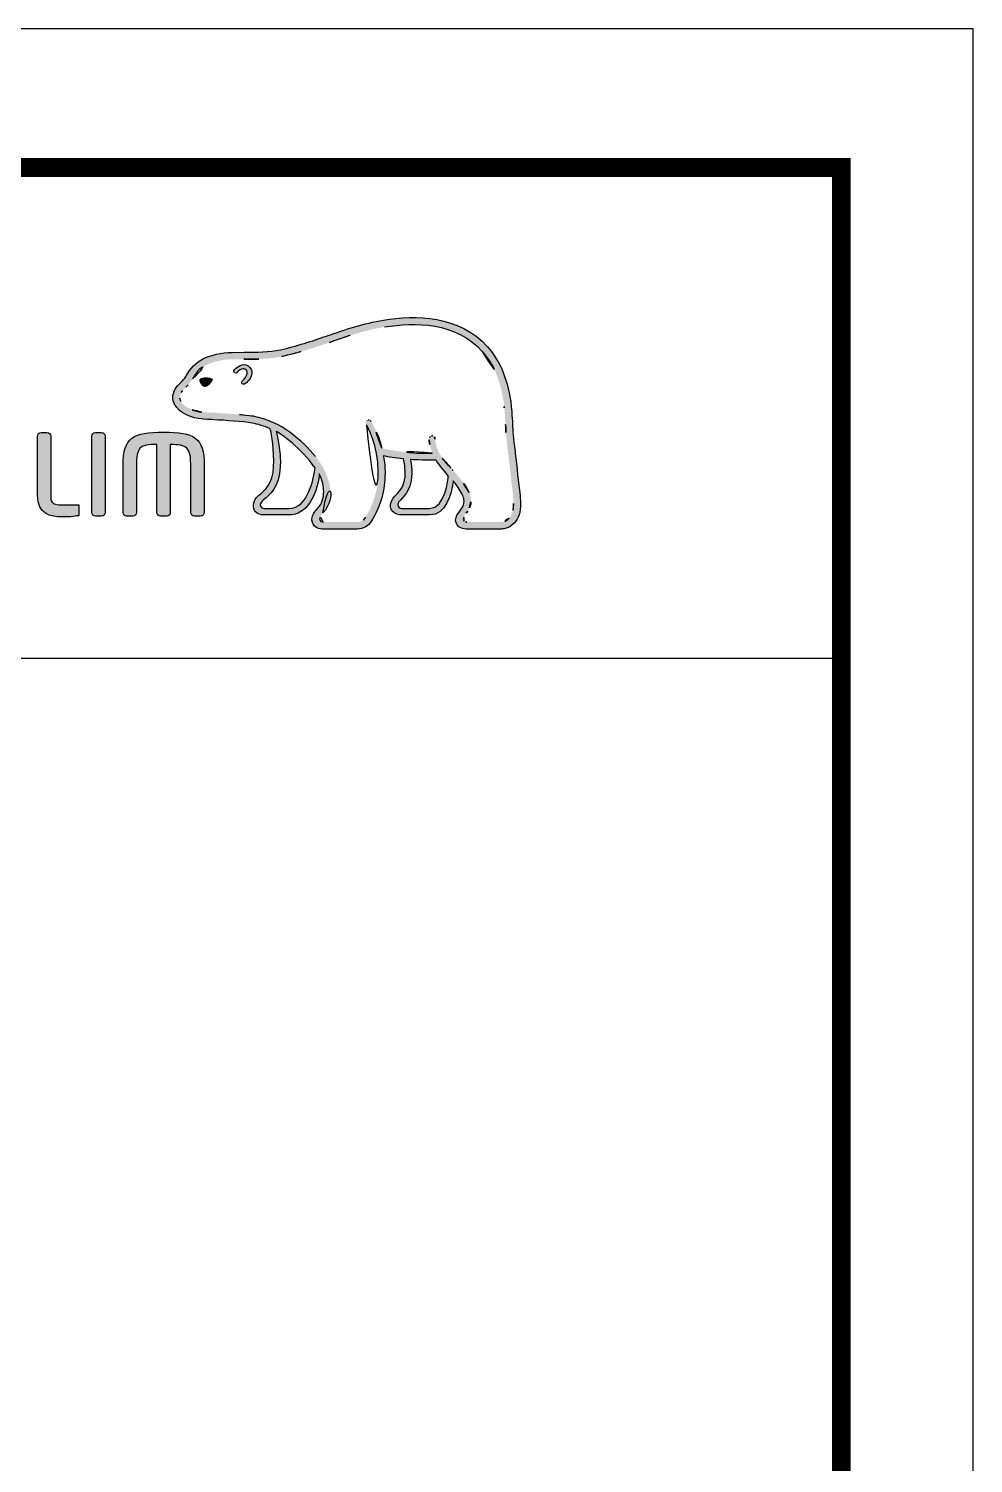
# Model space of a CAD drawing. Extents: x 16296660632 to 16296680496, y -37409619871 to -37409616057.
# Drawn here: x 16296680245.2 to 16296680496.4, y -37409616438.5 to -37409616056.8 of the extents above; entities that cross this region are included whole.
import ezdxf

# ---------------------------------------------------------------- set-up
doc = ezdxf.new("R2010")
doc.units = 0
doc.header["$LTSCALE"] = 10
doc.header["$MEASUREMENT"] = 0
doc.layers.get('0').update_dxf_attribs({"linetype": 'CONTINUOUS'})
doc.layers.add('레이어 1', color=7, linetype='CONTINUOUS')

msp = doc.modelspace()

# ---------------------------------------------------------------- hatches: boundary and pattern name
at = {"layer": '레이어 1'}
h = msp.add_hatch(color=5, dxfattribs=at)
h.dxf.hatch_style = 1
edge = h.paths.add_edge_path(flags=16)
edge.add_spline(control_points=[(16296680372.995689, -37409616187.061363), (16296680372.08646, -37409616188.067863), (16296680370.94383, -37409616188.076897), (16296680370.894381, -37409616188.076897), (16296680370.894381, -37409616188.076897), (16296680361.74131, -37409616188.076897), (16296680361.74131, -37409616188.076897), (16296680361.40502, -37409616188.076897), (16296680361.14805, -37409616187.992569), (16296680360.98164, -37409616187.828293), (16296680360.842751, -37409616187.692253), (16296680360.77527, -37409616187.485283), (16296680360.77527, -37409616187.228851), (16296680360.77527, -37409616186.712708), (16296680361.152069, -37409616186.238098), (16296680361.55237, -37409616185.734306), (16296680361.9235, -37409616185.257507), (16296680362.27606, -37409616184.805443), (16296680362.473431, -37409616184.249847), (16296680362.974409, -37409616182.90152), (16296680362.923229, -37409616181.463089), (16296680362.32498, -37409616180.195686), (16296680361.24419, -37409616177.902634), (16296680359.64061, -37409616176.101013), (16296680358.086411, -37409616174.360168), (16296680358.086411, -37409616174.360168), (16296680357.56007, -37409616173.782143), (16296680357.56007, -37409616173.776489), (16296680355.53974, -37409616171.525131), (16296680353.451891, -37409616169.19603), (16296680353.28717, -37409616166.038208), (16296680353.249491, -37409616165.412918), (16296680352.96048, -37409616165.035057), (16296680352.558439, -37409616165.051933), (16296680352.558439, -37409616165.051933), (16296680351.96628, -37409616165.336411), (16296680351.953409, -37409616165.336411), (16296680351.79314, -37409616165.513023), (16296680351.70373, -37409616165.776108), (16296680351.70373, -37409616166.078667), (16296680351.70373, -37409616166.078667), (16296680351.708811, -37409616166.185463), (16296680351.708811, -37409616166.186653), (16296680351.78978, -37409616167.32811), (16296680352.06193, -37409616168.448181), (16296680352.54044, -37409616169.610977), (16296680352.54044, -37409616169.610977), (16296680352.587151, -37409616169.727997), (16296680352.587151, -37409616169.727997), (16296680352.587151, -37409616169.727997), (16296680352.463381, -37409616169.732422), (16296680352.463381, -37409616169.732422), (16296680346.58736, -37409616169.965271), (16296680340.82667, -37409616168.856453), (16296680339.132469, -37409616168.448181), (16296680338.087681, -37409616164.244431), (16296680336.39299, -37409616161.457718), (16296680336.31986, -37409616161.339653), (16296680336.18829, -37409616161.12146), (16296680335.97798, -37409616160.953873), (16296680335.775551, -37409616160.895363), (16296680335.775551, -37409616160.895363), (16296680335.280689, -37409616160.96962), (16296680335.220011, -37409616160.977478), (16296680335.178391, -37409616161.039337), (16296680335.091801, -37409616161.156281), (16296680334.90061, -37409616161.41275), (16296680334.90061, -37409616161.41275), (16296680334.87706, -37409616161.61853), (16296680334.87706, -37409616161.61853), (16296680334.87706, -37409616161.61853), (16296680335.033279, -37409616162.171768), (16296680335.033279, -37409616162.171768), (16296680335.16153, -37409616162.393387), (16296680338.17878, -37409616167.67897), (16296680338.17878, -37409616174.679604), (16296680338.17878, -37409616178.998001), (16296680337.044069, -37409616183.072357), (16296680334.80616, -37409616186.788094), (16296680334.2714, -37409616187.679863), (16296680333.566839, -37409616188.076897), (16296680332.518761, -37409616188.076897), (16296680332.518761, -37409616188.076897), (16296680323.49608, -37409616188.076897), (16296680323.49608, -37409616188.076897), (16296680323.19697, -37409616188.076897), (16296680322.572809, -37409616187.866531), (16296680322.572809, -37409616187.214249), (16296680322.572809, -37409616186.854393), (16296680322.90625, -37409616186.263977), (16296680323.461861, -37409616185.64212), (16296680327.221849, -37409616181.455276), (16296680325.052589, -37409616174.915703), (16296680321.446569, -37409616170.607391), (16296680317.963631, -37409616166.452003), (16296680312.27939, -37409616161.22261), (16296680304.98078, -37409616159.923721), (16296680302.394211, -37409616159.471687), (16296680298.14385, -37409616159.219788), (16296680294.71096, -37409616159.016159), (16296680294.71096, -37409616159.016159), (16296680291.241051, -37409616158.810379), (16296680291.241051, -37409616158.810379), (16296680289.460251, -37409616158.674332), (16296680286.517191, -37409616157.578979), (16296680285.62145, -37409616155.883011), (16296680285.243019, -37409616155.180183), (16296680285.28577, -37409616154.467209), (16296680285.7603, -37409616153.647369), (16296680286.058929, -37409616153.152618), (16296680286.46883, -37409616152.727478), (16296680286.98447, -37409616152.210159), (16296680287.554609, -37409616151.633263), (16296680288.141109, -37409616151.036102), (16296680288.59774, -37409616150.248871), (16296680288.59774, -37409616150.248871), (16296680288.72871, -37409616150.002609), (16296680288.72871, -37409616150.002609), (16296680290.47127, -37409616146.669281), (16296680294.06093, -37409616144.909271), (16296680299.402229, -37409616144.767609), (16296680299.402229, -37409616144.767609), (16296680302.41449, -37409616144.733902), (16296680302.41449, -37409616144.733902), (16296680305.721889, -37409616144.71701), (16296680309.474701, -37409616144.697884), (16296680312.55827, -37409616144.034348), (16296680316.88909, -37409616143.10321), (16296680321.233959, -37409616141.618736), (16296680325.068279, -37409616140.311981), (16296680325.068279, -37409616140.311981), (16296680325.19087, -37409616140.271507), (16296680325.19087, -37409616140.271507), (16296680329.933281, -37409616138.649841), (16296680334.837641, -37409616136.972992), (16296680339.851061, -37409616136.15657), (16296680347.8745, -37409616134.828461), (16296680358.892691, -37409616134.872299), (16296680365.824711, -37409616142.65448), (16296680369.02874, -37409616146.257629), (16296680371.00234, -37409616151.212662), (16296680371.68161, -37409616157.38559), (16296680371.68161, -37409616157.38559), (16296680371.655781, -37409616157.365311), (16296680371.632099, -37409616157.343987), (16296680371.68718, -37409616157.466461), (16296680371.73896, -37409616158.159271), (16296680372.02459, -37409616162.086357), (16296680372.106689, -37409616163.974518), (16296680372.19334, -37409616165.926819), (16296680372.686979, -37409616169.549179), (16296680372.686979, -37409616169.549179), (16296680374.085979, -37409616181.663254), (16296680374.085979, -37409616181.663254), (16296680374.085979, -37409616181.663254), (16296680374.16921, -37409616183.135406), (16296680374.16921, -37409616183.135406), (16296680374.16921, -37409616184.874023), (16296680373.77561, -37409616186.195427), (16296680372.995689, -37409616187.061363)], knot_values=[0, 0, 0, 0, 1, 1, 1, 2, 2, 2, 3, 3, 3, 4, 4, 4, 5, 5, 5, 6, 6, 6, 7, 7, 7, 8, 8, 8, 9, 9, 9, 10, 10, 10, 11, 11, 11, 12, 12, 12, 13, 13, 13, 14, 14, 14, 15, 15, 15, 16, 16, 16, 17, 17, 17, 18, 18, 18, 19, 19, 19, 20, 20, 20, 21, 21, 21, 22, 22, 22, 23, 23, 23, 24, 24, 24, 25, 25, 25, 26, 26, 26, 27, 27, 27, 28, 28, 28, 29, 29, 29, 30, 30, 30, 31, 31, 31, 32, 32, 32, 33, 33, 33, 34, 34, 34, 35, 35, 35, 36, 36, 36, 37, 37, 37, 38, 38, 38, 39, 39, 39, 40, 40, 40, 41, 41, 41, 42, 42, 42, 43, 43, 43, 44, 44, 44, 45, 45, 45, 46, 46, 46, 47, 47, 47, 48, 48, 48, 49, 49, 49, 50, 50, 50, 51, 51, 51, 52, 52, 52, 53, 53, 53, 53], degree=3, periodic=0)
edge = h.paths.add_edge_path(flags=16)
edge.add_spline(control_points=[(16296680351.836439, -37409616184.443253), (16296680351.836439, -37409616184.443253), (16296680344.369699, -37409616184.443253), (16296680344.369699, -37409616184.443253), (16296680343.81752, -37409616184.443253), (16296680343.38118, -37409616184.002441), (16296680343.38118, -37409616183.440086), (16296680343.38118, -37409616183.047668), (16296680343.721939, -37409616182.548363), (16296680344.04417, -37409616182.205338), (16296680345.562941, -37409616180.751221), (16296680347.11652, -37409616178.749496), (16296680347.11652, -37409616174.949448), (16296680347.11652, -37409616174.949448), (16296680347.020361, -37409616173.223213), (16296680347.020361, -37409616173.216507), (16296680347.020361, -37409616173.216507), (16296680346.745939, -37409616171.537399), (16296680346.745939, -37409616171.537399), (16296680346.745939, -37409616171.537399), (16296680346.72682, -37409616171.431664), (16296680346.72682, -37409616171.431664), (16296680346.72682, -37409616171.431664), (16296680346.837021, -37409616171.439613), (16296680346.837021, -37409616171.439613), (16296680348.229309, -37409616171.539642), (16296680350.938471, -37409616171.69043), (16296680353.525021, -37409616171.567787), (16296680354.18177, -37409616172.612534), (16296680355.24004, -37409616173.956413), (16296680356.785219, -37409616175.74678), (16296680356.714331, -37409616176.637497), (16296680355.976641, -37409616184.443253), (16296680351.836439, -37409616184.443253)], knot_values=[0, 0, 0, 0, 1, 1, 1, 2, 2, 2, 3, 3, 3, 4, 4, 4, 5, 5, 5, 6, 6, 6, 7, 7, 7, 8, 8, 8, 9, 9, 9, 10, 10, 10, 11, 11, 11, 11], degree=3, periodic=0)
edge = h.paths.add_edge_path(flags=16)
edge.add_spline(control_points=[(16296680314.369989, -37409616184.443253), (16296680314.369989, -37409616184.443253), (16296680307.815889, -37409616184.443253), (16296680307.815889, -37409616184.443253), (16296680307.32444, -37409616184.443253), (16296680306.79586, -37409616184.038406), (16296680306.79586, -37409616183.440086), (16296680306.79586, -37409616183.076973), (16296680307.100611, -37409616182.627083), (16296680307.6562, -37409616182.180557), (16296680309.314951, -37409616180.859192), (16296680311.82843, -37409616178.859619), (16296680312.100611, -37409616173.338989), (16296680312.100611, -37409616173.338989), (16296680312.138229, -37409616171.833183), (16296680312.138229, -37409616171.833183), (16296680312.138229, -37409616169.485031), (16296680311.60014, -37409616166.649979), (16296680311.089621, -37409616164.116257), (16296680311.089621, -37409616164.116257), (16296680311.00634, -37409616163.85762), (16296680311.00634, -37409616163.85762), (16296680311.00634, -37409616163.85762), (16296680311.221161, -37409616164.025177), (16296680311.221161, -37409616164.025177), (16296680312.198389, -37409616164.626801), (16296680317.551491, -37409616168.25473), (16296680321.35041, -37409616173.614609), (16296680321.0355, -37409616176.151642), (16296680319.605009, -37409616184.443253), (16296680314.369989, -37409616184.443253)], knot_values=[0, 0, 0, 0, 1, 1, 1, 2, 2, 2, 3, 3, 3, 4, 4, 4, 5, 5, 5, 6, 6, 6, 7, 7, 7, 8, 8, 8, 9, 9, 9, 10, 10, 10, 10], degree=3, periodic=0)
edge = h.paths.add_edge_path()
edge.add_spline(control_points=[(16296680375.93597, -37409616181.480011), (16296680375.933649, -37409616181.463089), (16296680374.54369, -37409616169.297256), (16296680374.54369, -37409616169.297256), (16296680374.02915, -37409616165.661469), (16296680373.954941, -37409616163.722633), (16296680373.88806, -37409616162.004288), (16296680373.88806, -37409616162.004288), (16296680373.54397, -37409616157.20108), (16296680373.54397, -37409616157.197708), (16296680372.811859, -37409616150.623398), (16296680370.684139, -37409616145.313049), (16296680367.216961, -37409616141.429787), (16296680359.727171, -37409616133.01442), (16296680348.03533, -37409616132.925568), (16296680339.542391, -37409616134.325729), (16296680334.33382, -37409616135.18718), (16296680329.35524, -37409616136.886467), (16296680324.541929, -37409616138.532837), (16296680324.541929, -37409616138.532837), (16296680324.386801, -37409616138.587921), (16296680324.386801, -37409616138.587921), (16296680320.62394, -37409616139.871063), (16296680316.353769, -37409616141.332001), (16296680312.16357, -37409616142.224823), (16296680309.284611, -37409616142.840012), (16296680305.679159, -37409616142.868149), (16296680302.49427, -37409616142.885033), (16296680302.49427, -37409616142.885033), (16296680299.342079, -37409616142.923233), (16296680299.342079, -37409616142.923233), (16296680293.285009, -37409616143.07283), (16296680289.159389, -37409616145.170242), (16296680287.07556, -37409616149.154633), (16296680287.07556, -37409616149.154633), (16296680286.981649, -37409616149.32663), (16296680286.981649, -37409616149.32663), (16296680286.636959, -37409616149.930634), (16296680286.125839, -37409616150.443451), (16296680285.668131, -37409616150.902298), (16296680285.163719, -37409616151.410606), (16296680284.59527, -37409616151.980728), (16296680284.161169, -37409616152.71846), (16296680283.725349, -37409616153.457382), (16296680283.505541, -37409616154.206329), (16296680283.505541, -37409616154.941788), (16296680283.505541, -37409616155.560318), (16296680283.66069, -37409616156.167587), (16296680283.972269, -37409616156.747879), (16296680285.259911, -37409616159.179314), (16296680288.932831, -37409616160.491638), (16296680291.12462, -37409616160.647957), (16296680291.12462, -37409616160.647957), (16296680294.35108, -37409616160.850456), (16296680294.428129, -37409616160.857147), (16296680297.654051, -37409616161.039337), (16296680302.07198, -37409616161.294601), (16296680304.651291, -37409616161.750076), (16296680306.159401, -37409616162.016632), (16296680307.873249, -37409616162.55751), (16296680309.45216, -37409616163.300949), (16296680309.56464, -37409616163.710297), (16296680310.38443, -37409616167.355103), (16296680310.38443, -37409616171.835426), (16296680310.38443, -37409616171.835426), (16296680310.3496, -37409616173.256989), (16296680310.3496, -37409616173.256989), (16296680310.11175, -37409616177.981354), (16296680308.05205, -37409616179.632248), (16296680306.542839, -37409616180.840088), (16296680306.38987, -37409616180.960419), (16296680305.04487, -37409616182.077133), (16296680304.948151, -37409616183.421043), (16296680304.87958, -37409616184.181236), (16296680305.09716, -37409616184.874023), (16296680305.55883, -37409616185.372208), (16296680306.05924, -37409616185.912018), (16296680306.820061, -37409616186.185242), (16296680307.815889, -37409616186.185242), (16296680307.815889, -37409616186.185242), (16296680314.369989, -37409616186.185242), (16296680314.369989, -37409616186.185242), (16296680319.27553, -37409616186.185242), (16296680321.702379, -37409616180.903107), (16296680322.440651, -37409616175.954803), (16296680322.440651, -37409616175.954803), (16296680322.45587, -37409616175.258713), (16296680322.45587, -37409616175.258713), (16296680322.45587, -37409616175.258713), (16296680322.658331, -37409616175.60733), (16296680322.658331, -37409616175.60733), (16296680323.287451, -37409616177.007423), (16296680323.66597, -37409616178.680847), (16296680323.66597, -37409616179.941452), (16296680323.66597, -37409616181.710533), (16296680323.11824, -37409616183.255722), (16296680322.077971, -37409616184.407257), (16296680321.815399, -37409616184.667084), (16296680320.503559, -37409616186.026718), (16296680320.503559, -37409616187.384087), (16296680320.503559, -37409616187.384087), (16296680320.515381, -37409616187.607933), (16296680320.515381, -37409616187.607933), (16296680320.701481, -37409616189.211609), (16296680321.999241, -37409616189.927933), (16296680323.204809, -37409616189.927933), (16296680323.204809, -37409616189.927933), (16296680332.518761, -37409616189.927933), (16296680332.518761, -37409616189.927933), (16296680334.200001, -37409616189.927933), (16296680335.539909, -37409616189.171051), (16296680336.40078, -37409616187.742859), (16296680338.770969, -37409616183.807892), (16296680339.97197, -37409616179.534393), (16296680339.97197, -37409616175.045013), (16296680339.97197, -37409616173.643799), (16296680339.83983, -37409616172.148087), (16296680339.58119, -37409616170.596153), (16296680339.58119, -37409616170.596153), (16296680339.558701, -37409616170.472412), (16296680339.558701, -37409616170.472412), (16296680339.558701, -37409616170.472412), (16296680339.682381, -37409616170.498306), (16296680339.682381, -37409616170.498306), (16296680340.803011, -37409616170.715317), (16296680342.605761, -37409616171.027969), (16296680344.83354, -37409616171.268623), (16296680344.83354, -37409616171.268623), (16296680344.8983, -37409616171.27652), (16296680344.8983, -37409616171.27652), (16296680344.8983, -37409616171.27652), (16296680345.19799, -37409616172.983719), (16296680345.19799, -37409616172.983719), (16296680345.19799, -37409616172.983719), (16296680345.26372, -37409616173.388489), (16296680345.26372, -37409616173.395233), (16296680345.26372, -37409616173.395233), (16296680345.3526, -37409616174.905617), (16296680345.3526, -37409616174.905617), (16296680345.3526, -37409616178.530182), (16296680343.706141, -37409616180.106842), (16296680342.821131, -37409616180.952507), (16296680342.80872, -37409616180.963814), (16296680341.573959, -37409616182.218803), (16296680341.44013, -37409616183.332169), (16296680341.44013, -37409616183.332169), (16296680341.3974, -37409616183.674103), (16296680341.3974, -37409616183.674103), (16296680341.3974, -37409616184.023827), (16296680341.48732, -37409616184.709808), (16296680342.09911, -37409616185.341858), (16296680342.637819, -37409616185.903061), (16296680343.47171, -37409616186.185242), (16296680344.580549, -37409616186.185242), (16296680344.580549, -37409616186.185242), (16296680351.836439, -37409616186.185242), (16296680351.836439, -37409616186.185242), (16296680356.24316, -37409616186.185242), (16296680357.56963, -37409616180.582603), (16296680358.10437, -37409616177.442657), (16296680358.10437, -37409616177.442657), (16296680358.12916, -37409616177.11879), (16296680358.12916, -37409616177.11879), (16296680358.12916, -37409616177.11879), (16296680358.303419, -37409616177.356079), (16296680358.303419, -37409616177.356079), (16296680359.31954, -37409616178.653847), (16296680360.210751, -37409616180.096733), (16296680360.63974, -37409616180.994186), (16296680360.865219, -37409616181.460831), (16296680360.986691, -37409616181.979309), (16296680360.986691, -37409616182.498871), (16296680360.986691, -37409616182.498871), (16296680360.82251, -37409616183.54921), (16296680360.82251, -37409616183.54921), (16296680360.65271, -37409616184.1194), (16296680360.26359, -37409616184.644577), (16296680359.882931, -37409616185.152908), (16296680359.324511, -37409616185.878281), (16296680358.74873, -37409616186.630577), (16296680358.74873, -37409616187.543793), (16296680358.74873, -37409616187.543793), (16296680358.802759, -37409616188.046448), (16296680358.802759, -37409616188.046448), (16296680359.06811, -37409616189.25882), (16296680360.050489, -37409616189.927933), (16296680361.567011, -37409616189.927933), (16296680361.567011, -37409616189.927933), (16296680370.889891, -37409616189.927933), (16296680370.889891, -37409616189.927933), (16296680371.094521, -37409616189.927933), (16296680372.91642, -37409616189.88295), (16296680374.343479, -37409616188.338867), (16296680375.482691, -37409616187.10524), (16296680376.036011, -37409616185.409264), (16296680376.036011, -37409616183.157852), (16296680376.036011, -37409616183.157852), (16296680375.93705, -37409616181.487839), (16296680375.93597, -37409616181.480011)], knot_values=[0, 0, 0, 0, 1, 1, 1, 2, 2, 2, 3, 3, 3, 4, 4, 4, 5, 5, 5, 6, 6, 6, 7, 7, 7, 8, 8, 8, 9, 9, 9, 10, 10, 10, 11, 11, 11, 12, 12, 12, 13, 13, 13, 14, 14, 14, 15, 15, 15, 16, 16, 16, 17, 17, 17, 18, 18, 18, 19, 19, 19, 20, 20, 20, 21, 21, 21, 22, 22, 22, 23, 23, 23, 24, 24, 24, 25, 25, 25, 26, 26, 26, 27, 27, 27, 28, 28, 28, 29, 29, 29, 30, 30, 30, 31, 31, 31, 32, 32, 32, 33, 33, 33, 34, 34, 34, 35, 35, 35, 36, 36, 36, 37, 37, 37, 38, 38, 38, 39, 39, 39, 40, 40, 40, 41, 41, 41, 42, 42, 42, 43, 43, 43, 44, 44, 44, 45, 45, 45, 46, 46, 46, 47, 47, 47, 48, 48, 48, 49, 49, 49, 50, 50, 50, 51, 51, 51, 52, 52, 52, 53, 53, 53, 54, 54, 54, 55, 55, 55, 56, 56, 56, 57, 57, 57, 58, 58, 58, 59, 59, 59, 60, 60, 60, 61, 61, 61, 62, 62, 62, 63, 63, 63, 64, 64, 64, 65, 65, 65, 66, 66, 66, 66], degree=3, periodic=0)
edge = h.paths.add_edge_path(flags=0)
edge.add_spline(control_points=[(16296680290.966049, -37409616150.017181), (16296680290.966049, -37409616150.017181), (16296680292.32233, -37409616149.404297), (16296680294.002501, -37409616150.052063), (16296680294.002501, -37409616150.052063), (16296680294.210529, -37409616150.140869), (16296680293.93952, -37409616150.524399), (16296680293.12137, -37409616151.624237), (16296680292.315029, -37409616151.861557), (16296680292.315029, -37409616151.861557), (16296680292.315029, -37409616151.861557), (16296680291.73082, -37409616152.067322), (16296680291.40247, -37409616151.66922), (16296680290.73893, -37409616150.891052), (16296680290.7187, -37409616150.43782), (16296680290.7187, -37409616150.43782), (16296680290.7187, -37409616150.43782), (16296680290.65007, -37409616150.101562), (16296680290.966049, -37409616150.017181)], knot_values=[0, 0, 0, 0, 1, 1, 1, 2, 2, 2, 3, 3, 3, 4, 4, 4, 5, 5, 5, 6, 6, 6, 6], degree=3, periodic=0)
edge = h.paths.add_edge_path(flags=0)
edge.add_spline(control_points=[(16296680299.91618, -37409616147.522858), (16296680299.71316, -37409616147.74437), (16296680299.697439, -37409616148.113297), (16296680299.91618, -37409616148.307823), (16296680300.12537, -37409616148.496773), (16296680300.488001, -37409616148.447273), (16296680300.690439, -37409616148.224617), (16296680300.79841, -37409616148.113297), (16296680301.911779, -37409616146.791847), (16296680302.872181, -37409616147.467728), (16296680303.22303, -37409616147.719727), (16296680303.368099, -37409616148.077301), (16296680303.31641, -37409616148.53949), (16296680303.234289, -37409616149.280563), (16296680302.591591, -37409616150.121834), (16296680302.142309, -37409616150.409683), (16296680301.890961, -37409616150.562637), (16296680301.72509, -37409616150.891052), (16296680301.844299, -37409616151.156464), (16296680301.962379, -37409616151.420677), (16296680302.29863, -37409616151.499451), (16296680302.56852, -37409616151.373466), (16296680303.37258, -37409616150.988853), (16296680304.386459, -37409616149.704559), (16296680304.52533, -37409616148.506897), (16296680304.61751, -37409616147.672447), (16296680304.243019, -37409616146.990967), (16296680303.576139, -37409616146.531013), (16296680302.142309, -37409616145.513206), (16296680300.51725, -37409616146.875053), (16296680299.91618, -37409616147.522858)], knot_values=[0, 0, 0, 0, 1, 1, 1, 2, 2, 2, 3, 3, 3, 4, 4, 4, 5, 5, 5, 6, 6, 6, 7, 7, 7, 8, 8, 8, 9, 9, 9, 10, 10, 10, 10], degree=3, periodic=0)
edge = h.paths.add_edge_path(flags=0)
edge.add_spline(control_points=[(16296680299.732849, -37409616148.515869), (16296680299.732849, -37409616148.515869), (16296680299.732849, -37409616148.515869), (16296680299.732849, -37409616148.515869), (16296680299.732849, -37409616148.515869), (16296680299.732849, -37409616148.515869), (16296680299.732849, -37409616148.515869)], knot_values=[0, 0, 0, 0, 1, 1, 1, 2, 2, 2, 2], degree=3, periodic=0)
h = msp.add_hatch(color=5, dxfattribs=at)
h.dxf.hatch_style = 2
edge = h.paths.add_edge_path()
edge.add_spline(control_points=[(16296680299.91618, -37409616147.522858), (16296680299.71316, -37409616147.74437), (16296680299.697439, -37409616148.113297), (16296680299.91618, -37409616148.307823), (16296680300.12537, -37409616148.496773), (16296680300.488001, -37409616148.447273), (16296680300.690439, -37409616148.224617), (16296680300.79841, -37409616148.113297), (16296680301.911779, -37409616146.791847), (16296680302.872181, -37409616147.467728), (16296680303.22303, -37409616147.719727), (16296680303.368099, -37409616148.077301), (16296680303.31641, -37409616148.53949), (16296680303.234289, -37409616149.280563), (16296680302.591591, -37409616150.121834), (16296680302.142309, -37409616150.409683), (16296680301.890961, -37409616150.562637), (16296680301.72509, -37409616150.891052), (16296680301.844299, -37409616151.156464), (16296680301.962379, -37409616151.420677), (16296680302.29863, -37409616151.499451), (16296680302.56852, -37409616151.373466), (16296680303.37258, -37409616150.988853), (16296680304.386459, -37409616149.704559), (16296680304.52533, -37409616148.506897), (16296680304.61751, -37409616147.672447), (16296680304.243019, -37409616146.990967), (16296680303.576139, -37409616146.531013), (16296680302.142309, -37409616145.513206), (16296680300.51725, -37409616146.875053), (16296680299.91618, -37409616147.522858)], knot_values=[0, 0, 0, 0, 1, 1, 1, 2, 2, 2, 3, 3, 3, 4, 4, 4, 5, 5, 5, 6, 6, 6, 7, 7, 7, 8, 8, 8, 9, 9, 9, 10, 10, 10, 10], degree=3, periodic=0)
h = msp.add_hatch(color=5, dxfattribs=at)
h.dxf.hatch_style = 2
edge = h.paths.add_edge_path()
edge.add_spline(control_points=[(16296680290.966049, -37409616150.017181), (16296680290.966049, -37409616150.017181), (16296680292.32233, -37409616149.404297), (16296680294.002501, -37409616150.052063), (16296680294.002501, -37409616150.052063), (16296680294.210529, -37409616150.140869), (16296680293.93952, -37409616150.524399), (16296680293.12137, -37409616151.624237), (16296680292.315029, -37409616151.861557), (16296680292.315029, -37409616151.861557), (16296680292.315029, -37409616151.861557), (16296680291.73082, -37409616152.067322), (16296680291.40247, -37409616151.66922), (16296680290.73893, -37409616150.891052), (16296680290.7187, -37409616150.43782), (16296680290.7187, -37409616150.43782), (16296680290.7187, -37409616150.43782), (16296680290.65007, -37409616150.101562), (16296680290.966049, -37409616150.017181)], knot_values=[0, 0, 0, 0, 1, 1, 1, 2, 2, 2, 3, 3, 3, 4, 4, 4, 5, 5, 5, 6, 6, 6, 6], degree=3, periodic=0)
h = msp.add_hatch(color=5, dxfattribs=at)
h.dxf.hatch_style = 2
edge = h.paths.add_edge_path()
edge.add_spline(control_points=[(16296680248.537359, -37409616164.255753), (16296680247.9914, -37409616164.255753), (16296680247.52865, -37409616164.706711), (16296680247.52865, -37409616165.241928), (16296680247.52865, -37409616165.241928), (16296680247.52865, -37409616180.936859), (16296680247.52865, -37409616180.936859), (16296680247.52865, -37409616186.054817), (16296680251.021629, -37409616186.712708), (16296680254.0625, -37409616186.712708), (16296680256.293699, -37409616186.712708), (16296680256.86614, -37409616186.618187), (16296680257.5268, -37409616186.508011), (16296680257.5268, -37409616186.508011), (16296680257.91202, -37409616186.447327), (16296680257.91202, -37409616186.447327), (16296680257.90638, -37409616186.44957), (16296680258.422001, -37409616186.385483), (16296680258.422001, -37409616186.385483), (16296680258.422001, -37409616186.385483), (16296680258.574989, -37409616186.365196), (16296680258.574989, -37409616186.365196), (16296680258.574989, -37409616186.365196), (16296680258.574989, -37409616183.531219), (16296680258.574989, -37409616183.531219), (16296680258.574989, -37409616183.531219), (16296680254.09626, -37409616183.531219), (16296680254.09626, -37409616183.531219), (16296680251.066589, -37409616183.531219), (16296680251.066589, -37409616182.387543), (16296680251.066589, -37409616181.277573), (16296680251.066589, -37409616181.277573), (16296680251.066589, -37409616165.241928), (16296680251.066589, -37409616165.241928), (16296680251.066589, -37409616164.706711), (16296680250.60775, -37409616164.255753), (16296680250.06345, -37409616164.255753), (16296680250.06345, -37409616164.255753), (16296680248.537359, -37409616164.255753), (16296680248.537359, -37409616164.255753)], knot_values=[0, 0, 0, 0, 1, 1, 1, 2, 2, 2, 3, 3, 3, 4, 4, 4, 5, 5, 5, 6, 6, 6, 7, 7, 7, 8, 8, 8, 9, 9, 9, 10, 10, 10, 11, 11, 11, 12, 12, 12, 13, 13, 13, 13], degree=3, periodic=0)
h = msp.add_hatch(color=5, dxfattribs=at)
h.dxf.hatch_style = 2
edge = h.paths.add_edge_path()
edge.add_spline(control_points=[(16296680262.95356, -37409616164.255753), (16296680262.364281, -37409616164.255753), (16296680262.012289, -37409616164.742653), (16296680262.012289, -37409616165.212738), (16296680262.012289, -37409616165.212738), (16296680262.012289, -37409616185.530807), (16296680262.012289, -37409616185.530807), (16296680262.012289, -37409616186.071671), (16296680262.435169, -37409616186.511368), (16296680262.95356, -37409616186.511368), (16296680262.95356, -37409616186.511368), (16296680264.60219, -37409616186.511368), (16296680264.60219, -37409616186.511368), (16296680265.192631, -37409616186.511368), (16296680265.545179, -37409616186.014343), (16296680265.545179, -37409616185.530807), (16296680265.545179, -37409616185.530807), (16296680265.545179, -37409616165.212738), (16296680265.545179, -37409616165.212738), (16296680265.545179, -37409616164.67627), (16296680265.13195, -37409616164.255753), (16296680264.60219, -37409616164.255753), (16296680264.60219, -37409616164.255753), (16296680262.95356, -37409616164.255753), (16296680262.95356, -37409616164.255753)], knot_values=[0, 0, 0, 0, 1, 1, 1, 2, 2, 2, 3, 3, 3, 4, 4, 4, 5, 5, 5, 6, 6, 6, 7, 7, 7, 8, 8, 8, 8], degree=3, periodic=0)
h = msp.add_hatch(color=5, dxfattribs=at)
h.dxf.hatch_style = 2
edge = h.paths.add_edge_path()
edge.add_spline(control_points=[(16296680270.297199, -37409616173.025269), (16296680270.297199, -37409616173.025269), (16296680270.297199, -37409616185.530807), (16296680270.297199, -37409616185.530807), (16296680270.297199, -37409616186.071671), (16296680270.72226, -37409616186.511368), (16296680271.244089, -37409616186.511368), (16296680271.244089, -37409616186.511368), (16296680272.917459, -37409616186.511368), (16296680272.917459, -37409616186.511368), (16296680273.507879, -37409616186.511368), (16296680273.861, -37409616186.014343), (16296680273.861, -37409616185.530807), (16296680273.861, -37409616185.530807), (16296680273.861, -37409616173.334503), (16296680273.861, -37409616173.334503), (16296680273.861, -37409616167.956703), (16296680274.77306, -37409616167.433823), (16296680279.3209, -37409616167.421402), (16296680279.3209, -37409616167.75209), (16296680279.3209, -37409616185.530807), (16296680279.3209, -37409616185.530807), (16296680279.3209, -37409616186.091949), (16296680279.724649, -37409616186.511368), (16296680280.259951, -37409616186.511368), (16296680280.259951, -37409616186.511368), (16296680281.904131, -37409616186.511368), (16296680281.904131, -37409616186.511368), (16296680282.492241, -37409616186.511368), (16296680282.844299, -37409616186.014343), (16296680282.844299, -37409616185.530807), (16296680282.844299, -37409616185.530807), (16296680282.844299, -37409616167.807167), (16296680282.844299, -37409616167.456306), (16296680284.972, -37409616167.464157), (16296680286.4666, -37409616167.639572), (16296680287.275761, -37409616168.448181), (16296680288.128151, -37409616169.299438), (16296680288.294621, -37409616170.887421), (16296680288.294621, -37409616173.334503), (16296680288.294621, -37409616173.334503), (16296680288.294621, -37409616185.530807), (16296680288.294621, -37409616185.530807), (16296680288.294621, -37409616186.061607), (16296680288.7293, -37409616186.511368), (16296680289.243231, -37409616186.511368), (16296680289.243231, -37409616186.511368), (16296680290.92448, -37409616186.511368), (16296680290.92448, -37409616186.511368), (16296680291.50758, -37409616186.511368), (16296680291.86799, -37409616186.003098), (16296680291.86799, -37409616185.530807), (16296680291.86799, -37409616185.530807), (16296680291.86799, -37409616173.025269), (16296680291.86799, -37409616173.025269), (16296680291.86799, -37409616165.445557), (16296680289.180241, -37409616164.161209), (16296680281.10228, -37409616164.161209), (16296680272.995081, -37409616164.161209), (16296680270.297199, -37409616165.445557), (16296680270.297199, -37409616173.025269)], knot_values=[0, 0, 0, 0, 1, 1, 1, 2, 2, 2, 3, 3, 3, 4, 4, 4, 5, 5, 5, 6, 6, 6, 7, 7, 7, 8, 8, 8, 9, 9, 9, 10, 10, 10, 11, 11, 11, 12, 12, 12, 13, 13, 13, 14, 14, 14, 15, 15, 15, 16, 16, 16, 17, 17, 17, 18, 18, 18, 19, 19, 19, 20, 20, 20, 20], degree=3, periodic=0)

# ---------------------------------------------------------------- linework, layer by layer
at = {"color": 5}
msp.add_line((16296680314.07958, -37409616186.185242), (16296680314.07958, -37409616186.185242), dxfattribs=at)
at = {"color": 5, "ltscale": 40}
msp.add_line((16296680461.317301, -37409616224.354347), (16296680114.50696, -37409616224.354347), dxfattribs=at)
at = {"ltscale": 0.5}
msp.add_lwpolyline([(16296678326.42292, -37409617646.812927), (16296680496.42292, -37409617646.812927), (16296680496.42292, -37409616056.812927), (16296678326.42292, -37409616056.812927)], close=True, dxfattribs=at)
at = {"color": 5, "linetype": 'ByBlock', "lineweight": 200, "const_width": 5}
msp.add_lwpolyline([(16296678361.316879, -37409617578.73053), (16296680461.316879, -37409617578.73053), (16296680461.316879, -37409616093.73053), (16296678361.316879, -37409616093.73053)], close=True, dxfattribs=at)
at = {"layer": '레이어 1', "color": 5}
for points, knots in [([(16296680375.93597, -37409616181.480011), (16296680375.933649, -37409616181.463089), (16296680374.54369, -37409616169.297256), (16296680374.54369, -37409616169.297256), (16296680374.02915, -37409616165.661469), (16296680373.954941, -37409616163.722633), (16296680373.88806, -37409616162.004288), (16296680373.88806, -37409616162.004288), (16296680373.54397, -37409616157.20108), (16296680373.54397, -37409616157.197708), (16296680372.811859, -37409616150.623398), (16296680370.684139, -37409616145.313049), (16296680367.216961, -37409616141.429787), (16296680359.727171, -37409616133.01442), (16296680348.03533, -37409616132.925568), (16296680339.542391, -37409616134.325729), (16296680334.33382, -37409616135.18718), (16296680329.35524, -37409616136.886467), (16296680324.541929, -37409616138.532837), (16296680324.541929, -37409616138.532837), (16296680324.386801, -37409616138.587921), (16296680324.386801, -37409616138.587921), (16296680320.62394, -37409616139.871063), (16296680316.353769, -37409616141.332001), (16296680312.16357, -37409616142.224823), (16296680309.284611, -37409616142.840012), (16296680305.679159, -37409616142.868149), (16296680302.49427, -37409616142.885033), (16296680302.49427, -37409616142.885033), (16296680299.342079, -37409616142.923233), (16296680299.342079, -37409616142.923233), (16296680293.285009, -37409616143.07283), (16296680289.159389, -37409616145.170242), (16296680287.07556, -37409616149.154633), (16296680287.07556, -37409616149.154633), (16296680286.981649, -37409616149.32663), (16296680286.981649, -37409616149.32663), (16296680286.636959, -37409616149.930634), (16296680286.125839, -37409616150.443451), (16296680285.668131, -37409616150.902298), (16296680285.163719, -37409616151.410606), (16296680284.59527, -37409616151.980728), (16296680284.161169, -37409616152.71846), (16296680283.725349, -37409616153.457382), (16296680283.505541, -37409616154.206329), (16296680283.505541, -37409616154.941788), (16296680283.505541, -37409616155.560318), (16296680283.66069, -37409616156.167587), (16296680283.972269, -37409616156.747879), (16296680285.259911, -37409616159.179314), (16296680288.932831, -37409616160.491638), (16296680291.12462, -37409616160.647957), (16296680291.12462, -37409616160.647957), (16296680294.35108, -37409616160.850456), (16296680294.428129, -37409616160.857147), (16296680297.654051, -37409616161.039337), (16296680302.07198, -37409616161.294601), (16296680304.651291, -37409616161.750076), (16296680306.159401, -37409616162.016632), (16296680307.873249, -37409616162.55751), (16296680309.45216, -37409616163.300949), (16296680309.56464, -37409616163.710297), (16296680310.38443, -37409616167.355103), (16296680310.38443, -37409616171.835426), (16296680310.38443, -37409616171.835426), (16296680310.3496, -37409616173.256989), (16296680310.3496, -37409616173.256989), (16296680310.11175, -37409616177.981354), (16296680308.05205, -37409616179.632248), (16296680306.542839, -37409616180.840088), (16296680306.38987, -37409616180.960419), (16296680305.04487, -37409616182.077133), (16296680304.948151, -37409616183.421043), (16296680304.87958, -37409616184.181236), (16296680305.09716, -37409616184.874023), (16296680305.55883, -37409616185.372208), (16296680306.05924, -37409616185.912018), (16296680306.820061, -37409616186.185242), (16296680307.815889, -37409616186.185242), (16296680307.815889, -37409616186.185242), (16296680314.369989, -37409616186.185242), (16296680314.369989, -37409616186.185242), (16296680319.27553, -37409616186.185242), (16296680321.702379, -37409616180.903107), (16296680322.440651, -37409616175.954803), (16296680322.440651, -37409616175.954803), (16296680322.45587, -37409616175.258713), (16296680322.45587, -37409616175.258713), (16296680322.45587, -37409616175.258713), (16296680322.658331, -37409616175.60733), (16296680322.658331, -37409616175.60733), (16296680323.287451, -37409616177.007423), (16296680323.66597, -37409616178.680847), (16296680323.66597, -37409616179.941452), (16296680323.66597, -37409616181.710533), (16296680323.11824, -37409616183.255722), (16296680322.077971, -37409616184.407257), (16296680321.815399, -37409616184.667084), (16296680320.503559, -37409616186.026718), (16296680320.503559, -37409616187.384087), (16296680320.503559, -37409616187.384087), (16296680320.515381, -37409616187.607933), (16296680320.515381, -37409616187.607933), (16296680320.701481, -37409616189.211609), (16296680321.999241, -37409616189.927933), (16296680323.204809, -37409616189.927933), (16296680323.204809, -37409616189.927933), (16296680332.518761, -37409616189.927933), (16296680332.518761, -37409616189.927933), (16296680334.200001, -37409616189.927933), (16296680335.539909, -37409616189.171051), (16296680336.40078, -37409616187.742859), (16296680338.770969, -37409616183.807892), (16296680339.97197, -37409616179.534393), (16296680339.97197, -37409616175.045013), (16296680339.97197, -37409616173.643799), (16296680339.83983, -37409616172.148087), (16296680339.58119, -37409616170.596153), (16296680339.58119, -37409616170.596153), (16296680339.558701, -37409616170.472412), (16296680339.558701, -37409616170.472412), (16296680339.558701, -37409616170.472412), (16296680339.682381, -37409616170.498306), (16296680339.682381, -37409616170.498306), (16296680340.803011, -37409616170.715317), (16296680342.605761, -37409616171.027969), (16296680344.83354, -37409616171.268623), (16296680344.83354, -37409616171.268623), (16296680344.8983, -37409616171.27652), (16296680344.8983, -37409616171.27652), (16296680344.8983, -37409616171.27652), (16296680345.19799, -37409616172.983719), (16296680345.19799, -37409616172.983719), (16296680345.19799, -37409616172.983719), (16296680345.26372, -37409616173.388489), (16296680345.26372, -37409616173.395233), (16296680345.26372, -37409616173.395233), (16296680345.3526, -37409616174.905617), (16296680345.3526, -37409616174.905617), (16296680345.3526, -37409616178.530182), (16296680343.706141, -37409616180.106842), (16296680342.821131, -37409616180.952507), (16296680342.80872, -37409616180.963814), (16296680341.573959, -37409616182.218803), (16296680341.44013, -37409616183.332169), (16296680341.44013, -37409616183.332169), (16296680341.3974, -37409616183.674103), (16296680341.3974, -37409616183.674103), (16296680341.3974, -37409616184.023827), (16296680341.48732, -37409616184.709808), (16296680342.09911, -37409616185.341858), (16296680342.637819, -37409616185.903061), (16296680343.47171, -37409616186.185242), (16296680344.580549, -37409616186.185242), (16296680344.580549, -37409616186.185242), (16296680351.836439, -37409616186.185242), (16296680351.836439, -37409616186.185242), (16296680356.24316, -37409616186.185242), (16296680357.56963, -37409616180.582603), (16296680358.10437, -37409616177.442657), (16296680358.10437, -37409616177.442657), (16296680358.12916, -37409616177.11879), (16296680358.12916, -37409616177.11879), (16296680358.12916, -37409616177.11879), (16296680358.303419, -37409616177.356079), (16296680358.303419, -37409616177.356079), (16296680359.31954, -37409616178.653847), (16296680360.210751, -37409616180.096733), (16296680360.63974, -37409616180.994186), (16296680360.865219, -37409616181.460831), (16296680360.986691, -37409616181.979309), (16296680360.986691, -37409616182.498871), (16296680360.986691, -37409616182.498871), (16296680360.82251, -37409616183.54921), (16296680360.82251, -37409616183.54921), (16296680360.65271, -37409616184.1194), (16296680360.26359, -37409616184.644577), (16296680359.882931, -37409616185.152908), (16296680359.324511, -37409616185.878281), (16296680358.74873, -37409616186.630577), (16296680358.74873, -37409616187.543793), (16296680358.74873, -37409616187.543793), (16296680358.802759, -37409616188.046448), (16296680358.802759, -37409616188.046448), (16296680359.06811, -37409616189.25882), (16296680360.050489, -37409616189.927933), (16296680361.567011, -37409616189.927933), (16296680361.567011, -37409616189.927933), (16296680370.889891, -37409616189.927933), (16296680370.889891, -37409616189.927933), (16296680371.094521, -37409616189.927933), (16296680372.91642, -37409616189.88295), (16296680374.343479, -37409616188.338867), (16296680375.482691, -37409616187.10524), (16296680376.036011, -37409616185.409264), (16296680376.036011, -37409616183.157852), (16296680376.036011, -37409616183.157852), (16296680375.93705, -37409616181.487839), (16296680375.93597, -37409616181.480011)], [0, 0, 0, 0, 1, 1, 1, 2, 2, 2, 3, 3, 3, 4, 4, 4, 5, 5, 5, 6, 6, 6, 7, 7, 7, 8, 8, 8, 9, 9, 9, 10, 10, 10, 11, 11, 11, 12, 12, 12, 13, 13, 13, 14, 14, 14, 15, 15, 15, 16, 16, 16, 17, 17, 17, 18, 18, 18, 19, 19, 19, 20, 20, 20, 21, 21, 21, 22, 22, 22, 23, 23, 23, 24, 24, 24, 25, 25, 25, 26, 26, 26, 27, 27, 27, 28, 28, 28, 29, 29, 29, 30, 30, 30, 31, 31, 31, 32, 32, 32, 33, 33, 33, 34, 34, 34, 35, 35, 35, 36, 36, 36, 37, 37, 37, 38, 38, 38, 39, 39, 39, 40, 40, 40, 41, 41, 41, 42, 42, 42, 43, 43, 43, 44, 44, 44, 45, 45, 45, 46, 46, 46, 47, 47, 47, 48, 48, 48, 49, 49, 49, 50, 50, 50, 51, 51, 51, 52, 52, 52, 53, 53, 53, 54, 54, 54, 55, 55, 55, 56, 56, 56, 57, 57, 57, 58, 58, 58, 59, 59, 59, 60, 60, 60, 61, 61, 61, 62, 62, 62, 63, 63, 63, 64, 64, 64, 65, 65, 65, 66, 66, 66, 66]), ([(16296680299.91618, -37409616147.522858), (16296680299.71316, -37409616147.74437), (16296680299.697439, -37409616148.113297), (16296680299.91618, -37409616148.307823), (16296680300.12537, -37409616148.496773), (16296680300.488001, -37409616148.447273), (16296680300.690439, -37409616148.224617), (16296680300.79841, -37409616148.113297), (16296680301.911779, -37409616146.791847), (16296680302.872181, -37409616147.467728), (16296680303.22303, -37409616147.719727), (16296680303.368099, -37409616148.077301), (16296680303.31641, -37409616148.53949), (16296680303.234289, -37409616149.280563), (16296680302.591591, -37409616150.121834), (16296680302.142309, -37409616150.409683), (16296680301.890961, -37409616150.562637), (16296680301.72509, -37409616150.891052), (16296680301.844299, -37409616151.156464), (16296680301.962379, -37409616151.420677), (16296680302.29863, -37409616151.499451), (16296680302.56852, -37409616151.373466), (16296680303.37258, -37409616150.988853), (16296680304.386459, -37409616149.704559), (16296680304.52533, -37409616148.506897), (16296680304.61751, -37409616147.672447), (16296680304.243019, -37409616146.990967), (16296680303.576139, -37409616146.531013), (16296680302.142309, -37409616145.513206), (16296680300.51725, -37409616146.875053), (16296680299.91618, -37409616147.522858)], [0, 0, 0, 0, 1, 1, 1, 2, 2, 2, 3, 3, 3, 4, 4, 4, 5, 5, 5, 6, 6, 6, 7, 7, 7, 8, 8, 8, 9, 9, 9, 10, 10, 10, 10]), ([(16296680290.966049, -37409616150.017181), (16296680290.966049, -37409616150.017181), (16296680292.32233, -37409616149.404297), (16296680294.002501, -37409616150.052063), (16296680294.002501, -37409616150.052063), (16296680294.210529, -37409616150.140869), (16296680293.93952, -37409616150.524399), (16296680293.12137, -37409616151.624237), (16296680292.315029, -37409616151.861557), (16296680292.315029, -37409616151.861557), (16296680292.315029, -37409616151.861557), (16296680291.73082, -37409616152.067322), (16296680291.40247, -37409616151.66922), (16296680290.73893, -37409616150.891052), (16296680290.7187, -37409616150.43782), (16296680290.7187, -37409616150.43782), (16296680290.7187, -37409616150.43782), (16296680290.65007, -37409616150.101562), (16296680290.966049, -37409616150.017181)], [0, 0, 0, 0, 1, 1, 1, 2, 2, 2, 3, 3, 3, 4, 4, 4, 5, 5, 5, 6, 6, 6, 6]), ([(16296680299.732849, -37409616148.515869), (16296680299.732849, -37409616148.515869), (16296680299.732849, -37409616148.515869), (16296680299.732849, -37409616148.515869), (16296680299.732849, -37409616148.515869), (16296680299.732849, -37409616148.515869), (16296680299.732849, -37409616148.515869)], [0, 0, 0, 0, 1, 1, 1, 2, 2, 2, 2]), ([(16296680335.033279, -37409616162.171768), (16296680335.16153, -37409616162.393387), (16296680338.17878, -37409616167.67897), (16296680338.17878, -37409616174.679604), (16296680338.17878, -37409616178.998001), (16296680337.044069, -37409616183.072357), (16296680334.80616, -37409616186.788094)], [24, 24, 24, 24, 25, 25, 25, 26, 26, 26, 26]), ([(16296680248.537359, -37409616164.255753), (16296680247.9914, -37409616164.255753), (16296680247.52865, -37409616164.706711), (16296680247.52865, -37409616165.241928), (16296680247.52865, -37409616165.241928), (16296680247.52865, -37409616180.936859), (16296680247.52865, -37409616180.936859), (16296680247.52865, -37409616186.054817), (16296680251.021629, -37409616186.712708), (16296680254.0625, -37409616186.712708), (16296680256.293699, -37409616186.712708), (16296680256.86614, -37409616186.618187), (16296680257.5268, -37409616186.508011), (16296680257.5268, -37409616186.508011), (16296680257.91202, -37409616186.447327), (16296680257.91202, -37409616186.447327), (16296680257.90638, -37409616186.44957), (16296680258.422001, -37409616186.385483), (16296680258.422001, -37409616186.385483), (16296680258.422001, -37409616186.385483), (16296680258.574989, -37409616186.365196), (16296680258.574989, -37409616186.365196), (16296680258.574989, -37409616186.365196), (16296680258.574989, -37409616183.531219), (16296680258.574989, -37409616183.531219), (16296680258.574989, -37409616183.531219), (16296680254.09626, -37409616183.531219), (16296680254.09626, -37409616183.531219), (16296680251.066589, -37409616183.531219), (16296680251.066589, -37409616182.387543), (16296680251.066589, -37409616181.277573), (16296680251.066589, -37409616181.277573), (16296680251.066589, -37409616165.241928), (16296680251.066589, -37409616165.241928), (16296680251.066589, -37409616164.706711), (16296680250.60775, -37409616164.255753), (16296680250.06345, -37409616164.255753), (16296680250.06345, -37409616164.255753), (16296680248.537359, -37409616164.255753), (16296680248.537359, -37409616164.255753)], [0, 0, 0, 0, 1, 1, 1, 2, 2, 2, 3, 3, 3, 4, 4, 4, 5, 5, 5, 6, 6, 6, 7, 7, 7, 8, 8, 8, 9, 9, 9, 10, 10, 10, 11, 11, 11, 12, 12, 12, 13, 13, 13, 13]), ([(16296680262.95356, -37409616164.255753), (16296680262.364281, -37409616164.255753), (16296680262.012289, -37409616164.742653), (16296680262.012289, -37409616165.212738), (16296680262.012289, -37409616165.212738), (16296680262.012289, -37409616185.530807), (16296680262.012289, -37409616185.530807), (16296680262.012289, -37409616186.071671), (16296680262.435169, -37409616186.511368), (16296680262.95356, -37409616186.511368), (16296680262.95356, -37409616186.511368), (16296680264.60219, -37409616186.511368), (16296680264.60219, -37409616186.511368), (16296680265.192631, -37409616186.511368), (16296680265.545179, -37409616186.014343), (16296680265.545179, -37409616185.530807), (16296680265.545179, -37409616185.530807), (16296680265.545179, -37409616165.212738), (16296680265.545179, -37409616165.212738), (16296680265.545179, -37409616164.67627), (16296680265.13195, -37409616164.255753), (16296680264.60219, -37409616164.255753), (16296680264.60219, -37409616164.255753), (16296680262.95356, -37409616164.255753), (16296680262.95356, -37409616164.255753)], [0, 0, 0, 0, 1, 1, 1, 2, 2, 2, 3, 3, 3, 4, 4, 4, 5, 5, 5, 6, 6, 6, 7, 7, 7, 8, 8, 8, 8]), ([(16296680270.297199, -37409616173.025269), (16296680270.297199, -37409616173.025269), (16296680270.297199, -37409616185.530807), (16296680270.297199, -37409616185.530807), (16296680270.297199, -37409616186.071671), (16296680270.72226, -37409616186.511368), (16296680271.244089, -37409616186.511368), (16296680271.244089, -37409616186.511368), (16296680272.917459, -37409616186.511368), (16296680272.917459, -37409616186.511368), (16296680273.507879, -37409616186.511368), (16296680273.861, -37409616186.014343), (16296680273.861, -37409616185.530807), (16296680273.861, -37409616185.530807), (16296680273.861, -37409616173.334503), (16296680273.861, -37409616173.334503), (16296680273.861, -37409616167.956703), (16296680274.77306, -37409616167.433823), (16296680279.3209, -37409616167.421402), (16296680279.3209, -37409616167.75209), (16296680279.3209, -37409616185.530807), (16296680279.3209, -37409616185.530807), (16296680279.3209, -37409616186.091949), (16296680279.724649, -37409616186.511368), (16296680280.259951, -37409616186.511368), (16296680280.259951, -37409616186.511368), (16296680281.904131, -37409616186.511368), (16296680281.904131, -37409616186.511368), (16296680282.492241, -37409616186.511368), (16296680282.844299, -37409616186.014343), (16296680282.844299, -37409616185.530807), (16296680282.844299, -37409616185.530807), (16296680282.844299, -37409616167.807167), (16296680282.844299, -37409616167.456306), (16296680284.972, -37409616167.464157), (16296680286.4666, -37409616167.639572), (16296680287.275761, -37409616168.448181), (16296680288.128151, -37409616169.299438), (16296680288.294621, -37409616170.887421), (16296680288.294621, -37409616173.334503), (16296680288.294621, -37409616173.334503), (16296680288.294621, -37409616185.530807), (16296680288.294621, -37409616185.530807), (16296680288.294621, -37409616186.061607), (16296680288.7293, -37409616186.511368), (16296680289.243231, -37409616186.511368), (16296680289.243231, -37409616186.511368), (16296680290.92448, -37409616186.511368), (16296680290.92448, -37409616186.511368), (16296680291.50758, -37409616186.511368), (16296680291.86799, -37409616186.003098), (16296680291.86799, -37409616185.530807), (16296680291.86799, -37409616185.530807), (16296680291.86799, -37409616173.025269), (16296680291.86799, -37409616173.025269), (16296680291.86799, -37409616165.445557), (16296680289.180241, -37409616164.161209), (16296680281.10228, -37409616164.161209), (16296680272.995081, -37409616164.161209), (16296680270.297199, -37409616165.445557), (16296680270.297199, -37409616173.025269)], [0, 0, 0, 0, 1, 1, 1, 2, 2, 2, 3, 3, 3, 4, 4, 4, 5, 5, 5, 6, 6, 6, 7, 7, 7, 8, 8, 8, 9, 9, 9, 10, 10, 10, 11, 11, 11, 12, 12, 12, 13, 13, 13, 14, 14, 14, 15, 15, 15, 16, 16, 16, 17, 17, 17, 18, 18, 18, 19, 19, 19, 20, 20, 20, 20]), ([(16296680314.369989, -37409616184.443253), (16296680314.369989, -37409616184.443253), (16296680307.815889, -37409616184.443253), (16296680307.815889, -37409616184.443253), (16296680307.32444, -37409616184.443253), (16296680306.79586, -37409616184.038406), (16296680306.79586, -37409616183.440086), (16296680306.79586, -37409616183.076973), (16296680307.100611, -37409616182.627083), (16296680307.6562, -37409616182.180557), (16296680309.314951, -37409616180.859192), (16296680311.82843, -37409616178.859619), (16296680312.100611, -37409616173.338989), (16296680312.100611, -37409616173.338989), (16296680312.138229, -37409616171.833183), (16296680312.138229, -37409616171.833183), (16296680312.138229, -37409616169.485031), (16296680311.60014, -37409616166.649979), (16296680311.089621, -37409616164.116257), (16296680311.089621, -37409616164.116257), (16296680311.00634, -37409616163.85762), (16296680311.00634, -37409616163.85762), (16296680311.00634, -37409616163.85762), (16296680311.221161, -37409616164.025177), (16296680311.221161, -37409616164.025177), (16296680312.198389, -37409616164.626801), (16296680317.551491, -37409616168.25473), (16296680321.35041, -37409616173.614609), (16296680321.0355, -37409616176.151642), (16296680319.605009, -37409616184.443253), (16296680314.369989, -37409616184.443253)], [0, 0, 0, 0, 1, 1, 1, 2, 2, 2, 3, 3, 3, 4, 4, 4, 5, 5, 5, 6, 6, 6, 7, 7, 7, 8, 8, 8, 9, 9, 9, 10, 10, 10, 10]), ([(16296680351.836439, -37409616184.443253), (16296680351.836439, -37409616184.443253), (16296680344.369699, -37409616184.443253), (16296680344.369699, -37409616184.443253), (16296680343.81752, -37409616184.443253), (16296680343.38118, -37409616184.002441), (16296680343.38118, -37409616183.440086), (16296680343.38118, -37409616183.047668), (16296680343.721939, -37409616182.548363), (16296680344.04417, -37409616182.205338), (16296680345.562941, -37409616180.751221), (16296680347.11652, -37409616178.749496), (16296680347.11652, -37409616174.949448), (16296680347.11652, -37409616174.949448), (16296680347.020361, -37409616173.223213), (16296680347.020361, -37409616173.216507), (16296680347.020361, -37409616173.216507), (16296680346.745939, -37409616171.537399), (16296680346.745939, -37409616171.537399), (16296680346.745939, -37409616171.537399), (16296680346.72682, -37409616171.431664), (16296680346.72682, -37409616171.431664), (16296680346.72682, -37409616171.431664), (16296680346.837021, -37409616171.439613), (16296680346.837021, -37409616171.439613), (16296680348.229309, -37409616171.539642), (16296680350.938471, -37409616171.69043), (16296680353.525021, -37409616171.567787), (16296680354.18177, -37409616172.612534), (16296680355.24004, -37409616173.956413), (16296680356.785219, -37409616175.74678), (16296680356.714331, -37409616176.637497), (16296680355.976641, -37409616184.443253), (16296680351.836439, -37409616184.443253)], [0, 0, 0, 0, 1, 1, 1, 2, 2, 2, 3, 3, 3, 4, 4, 4, 5, 5, 5, 6, 6, 6, 7, 7, 7, 8, 8, 8, 9, 9, 9, 10, 10, 10, 11, 11, 11, 11]), ([(16296680323.49608, -37409616188.076897), (16296680323.19697, -37409616188.076897), (16296680322.572809, -37409616187.866531), (16296680322.572809, -37409616187.214249), (16296680322.572809, -37409616186.854393), (16296680322.90625, -37409616186.263977), (16296680323.461861, -37409616185.64212)], [28, 28, 28, 28, 29, 29, 29, 30, 30, 30, 30]), ([(16296680360.98164, -37409616187.828293), (16296680360.842751, -37409616187.692253), (16296680360.77527, -37409616187.485283), (16296680360.77527, -37409616187.228851), (16296680360.77527, -37409616186.712708), (16296680361.152069, -37409616186.238098), (16296680361.55237, -37409616185.734306)], [3, 3, 3, 3, 4, 4, 4, 5, 5, 5, 5])]:
    msp.add_open_spline(points, degree=3, knots=knots, dxfattribs=at)
for points in [[(16296680339.851061, -37409616136.15657), (16296680347.8745, -37409616134.828461), (16296680358.892691, -37409616134.872299), (16296680365.824711, -37409616142.65448)], [(16296680325.19087, -37409616140.271507), (16296680329.933281, -37409616138.649841), (16296680334.837641, -37409616136.972992), (16296680339.851061, -37409616136.15657)], [(16296680312.55827, -37409616144.034348), (16296680316.88909, -37409616143.10321), (16296680321.233959, -37409616141.618736), (16296680325.068279, -37409616140.311981)], [(16296680325.068279, -37409616140.311981), (16296680325.068279, -37409616140.311981), (16296680325.19087, -37409616140.271507), (16296680325.19087, -37409616140.271507)], [(16296680365.824711, -37409616142.65448), (16296680369.02874, -37409616146.257629), (16296680371.00234, -37409616151.212662), (16296680371.68161, -37409616157.38559)], [(16296680288.72871, -37409616150.002609), (16296680290.47127, -37409616146.669281), (16296680294.06093, -37409616144.909271), (16296680299.402229, -37409616144.767609)], [(16296680299.402229, -37409616144.767609), (16296680299.402229, -37409616144.767609), (16296680302.41449, -37409616144.733902), (16296680302.41449, -37409616144.733902)], [(16296680302.41449, -37409616144.733902), (16296680305.721889, -37409616144.71701), (16296680309.474701, -37409616144.697884), (16296680312.55827, -37409616144.034348)], [(16296680286.98447, -37409616152.210159), (16296680287.554609, -37409616151.633263), (16296680288.141109, -37409616151.036102), (16296680288.59774, -37409616150.248871)], [(16296680288.59774, -37409616150.248871), (16296680288.59774, -37409616150.248871), (16296680288.72871, -37409616150.002609), (16296680288.72871, -37409616150.002609)], [(16296680285.62145, -37409616155.883011), (16296680285.243019, -37409616155.180183), (16296680285.28577, -37409616154.467209), (16296680285.7603, -37409616153.647369)], [(16296680285.7603, -37409616153.647369), (16296680286.058929, -37409616153.152618), (16296680286.46883, -37409616152.727478), (16296680286.98447, -37409616152.210159)], [(16296680291.241051, -37409616158.810379), (16296680289.460251, -37409616158.674332), (16296680286.517191, -37409616157.578979), (16296680285.62145, -37409616155.883011)], [(16296680294.71096, -37409616159.016159), (16296680294.71096, -37409616159.016159), (16296680291.241051, -37409616158.810379), (16296680291.241051, -37409616158.810379)], [(16296680371.632099, -37409616157.343987), (16296680371.68718, -37409616157.466461), (16296680371.73896, -37409616158.159271), (16296680372.02459, -37409616162.086357)], [(16296680371.68161, -37409616157.38559), (16296680371.68161, -37409616157.38559), (16296680371.655781, -37409616157.365311), (16296680371.632099, -37409616157.343987)], [(16296680304.98078, -37409616159.923721), (16296680302.394211, -37409616159.471687), (16296680298.14385, -37409616159.219788), (16296680294.71096, -37409616159.016159)], [(16296680321.446569, -37409616170.607391), (16296680317.963631, -37409616166.452003), (16296680312.27939, -37409616161.22261), (16296680304.98078, -37409616159.923721)], [(16296680334.87706, -37409616161.61853), (16296680334.87706, -37409616161.61853), (16296680335.033279, -37409616162.171768), (16296680335.033279, -37409616162.171768)], [(16296680334.90061, -37409616161.41275), (16296680334.90061, -37409616161.41275), (16296680334.87706, -37409616161.61853), (16296680334.87706, -37409616161.61853)], [(16296680335.220011, -37409616160.977478), (16296680335.178391, -37409616161.039337), (16296680335.091801, -37409616161.156281), (16296680334.90061, -37409616161.41275)], [(16296680335.775551, -37409616160.895363), (16296680335.775551, -37409616160.895363), (16296680335.280689, -37409616160.96962), (16296680335.220011, -37409616160.977478)], [(16296680336.31986, -37409616161.339653), (16296680336.18829, -37409616161.12146), (16296680335.97798, -37409616160.953873), (16296680335.775551, -37409616160.895363)], [(16296680339.132469, -37409616168.448181), (16296680338.087681, -37409616164.244431), (16296680336.39299, -37409616161.457718), (16296680336.31986, -37409616161.339653)], [(16296680372.02459, -37409616162.086357), (16296680372.106689, -37409616163.974518), (16296680372.19334, -37409616165.926819), (16296680372.686979, -37409616169.549179)], [(16296680351.953409, -37409616165.336411), (16296680351.79314, -37409616165.513023), (16296680351.70373, -37409616165.776108), (16296680351.70373, -37409616166.078667)], [(16296680351.70373, -37409616166.078667), (16296680351.70373, -37409616166.078667), (16296680351.708811, -37409616166.185463), (16296680351.708811, -37409616166.186653)], [(16296680351.708811, -37409616166.186653), (16296680351.78978, -37409616167.32811), (16296680352.06193, -37409616168.448181), (16296680352.54044, -37409616169.610977)], [(16296680352.558439, -37409616165.051933), (16296680352.558439, -37409616165.051933), (16296680351.96628, -37409616165.336411), (16296680351.953409, -37409616165.336411)], [(16296680353.28717, -37409616166.038208), (16296680353.249491, -37409616165.412918), (16296680352.96048, -37409616165.035057), (16296680352.558439, -37409616165.051933)], [(16296680352.463381, -37409616169.732422), (16296680346.58736, -37409616169.965271), (16296680340.82667, -37409616168.856453), (16296680339.132469, -37409616168.448181)], [(16296680352.54044, -37409616169.610977), (16296680352.54044, -37409616169.610977), (16296680352.587151, -37409616169.727997), (16296680352.587151, -37409616169.727997)], [(16296680352.587151, -37409616169.727997), (16296680352.587151, -37409616169.727997), (16296680352.463381, -37409616169.732422), (16296680352.463381, -37409616169.732422)], [(16296680357.56007, -37409616173.776489), (16296680355.53974, -37409616171.525131), (16296680353.451891, -37409616169.19603), (16296680353.28717, -37409616166.038208)], [(16296680372.686979, -37409616169.549179), (16296680372.686979, -37409616169.549179), (16296680374.085979, -37409616181.663254), (16296680374.085979, -37409616181.663254)], [(16296680358.086411, -37409616174.360168), (16296680358.086411, -37409616174.360168), (16296680357.56007, -37409616173.782143), (16296680357.56007, -37409616173.776489)], [(16296680323.461861, -37409616185.64212), (16296680327.221849, -37409616181.455276), (16296680325.052589, -37409616174.915703), (16296680321.446569, -37409616170.607391)], [(16296680362.32498, -37409616180.195686), (16296680361.24419, -37409616177.902634), (16296680359.64061, -37409616176.101013), (16296680358.086411, -37409616174.360168)], [(16296680362.473431, -37409616184.249847), (16296680362.974409, -37409616182.90152), (16296680362.923229, -37409616181.463089), (16296680362.32498, -37409616180.195686)], [(16296680374.085979, -37409616181.663254), (16296680374.085979, -37409616181.663254), (16296680374.16921, -37409616183.135406), (16296680374.16921, -37409616183.135406)], [(16296680361.55237, -37409616185.734306), (16296680361.9235, -37409616185.257507), (16296680362.27606, -37409616184.805443), (16296680362.473431, -37409616184.249847)], [(16296680374.16921, -37409616183.135406), (16296680374.16921, -37409616184.874023), (16296680373.77561, -37409616186.195427), (16296680372.995689, -37409616187.061363)], [(16296680332.518761, -37409616188.076897), (16296680332.518761, -37409616188.076897), (16296680323.49608, -37409616188.076897), (16296680323.49608, -37409616188.076897)], [(16296680334.80616, -37409616186.788094), (16296680334.2714, -37409616187.679863), (16296680333.566839, -37409616188.076897), (16296680332.518761, -37409616188.076897)], [(16296680361.74131, -37409616188.076897), (16296680361.40502, -37409616188.076897), (16296680361.14805, -37409616187.992569), (16296680360.98164, -37409616187.828293)], [(16296680370.894381, -37409616188.076897), (16296680370.894381, -37409616188.076897), (16296680361.74131, -37409616188.076897), (16296680361.74131, -37409616188.076897)], [(16296680372.995689, -37409616187.061363), (16296680372.08646, -37409616188.067863), (16296680370.94383, -37409616188.076897), (16296680370.894381, -37409616188.076897)]]:
    msp.add_open_spline(points, degree=3, dxfattribs=at)

doc.saveas('drawing.dxf')
